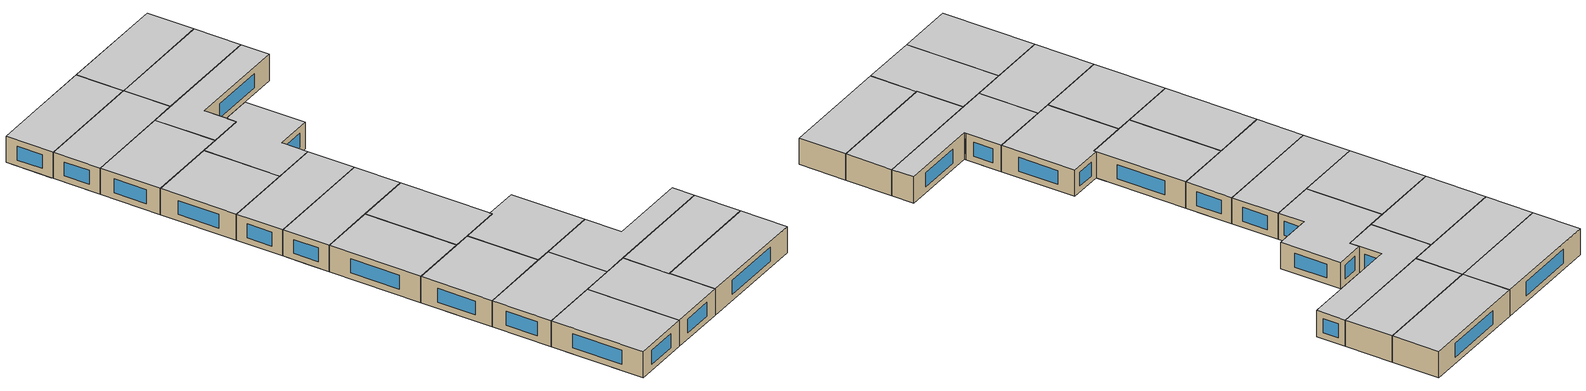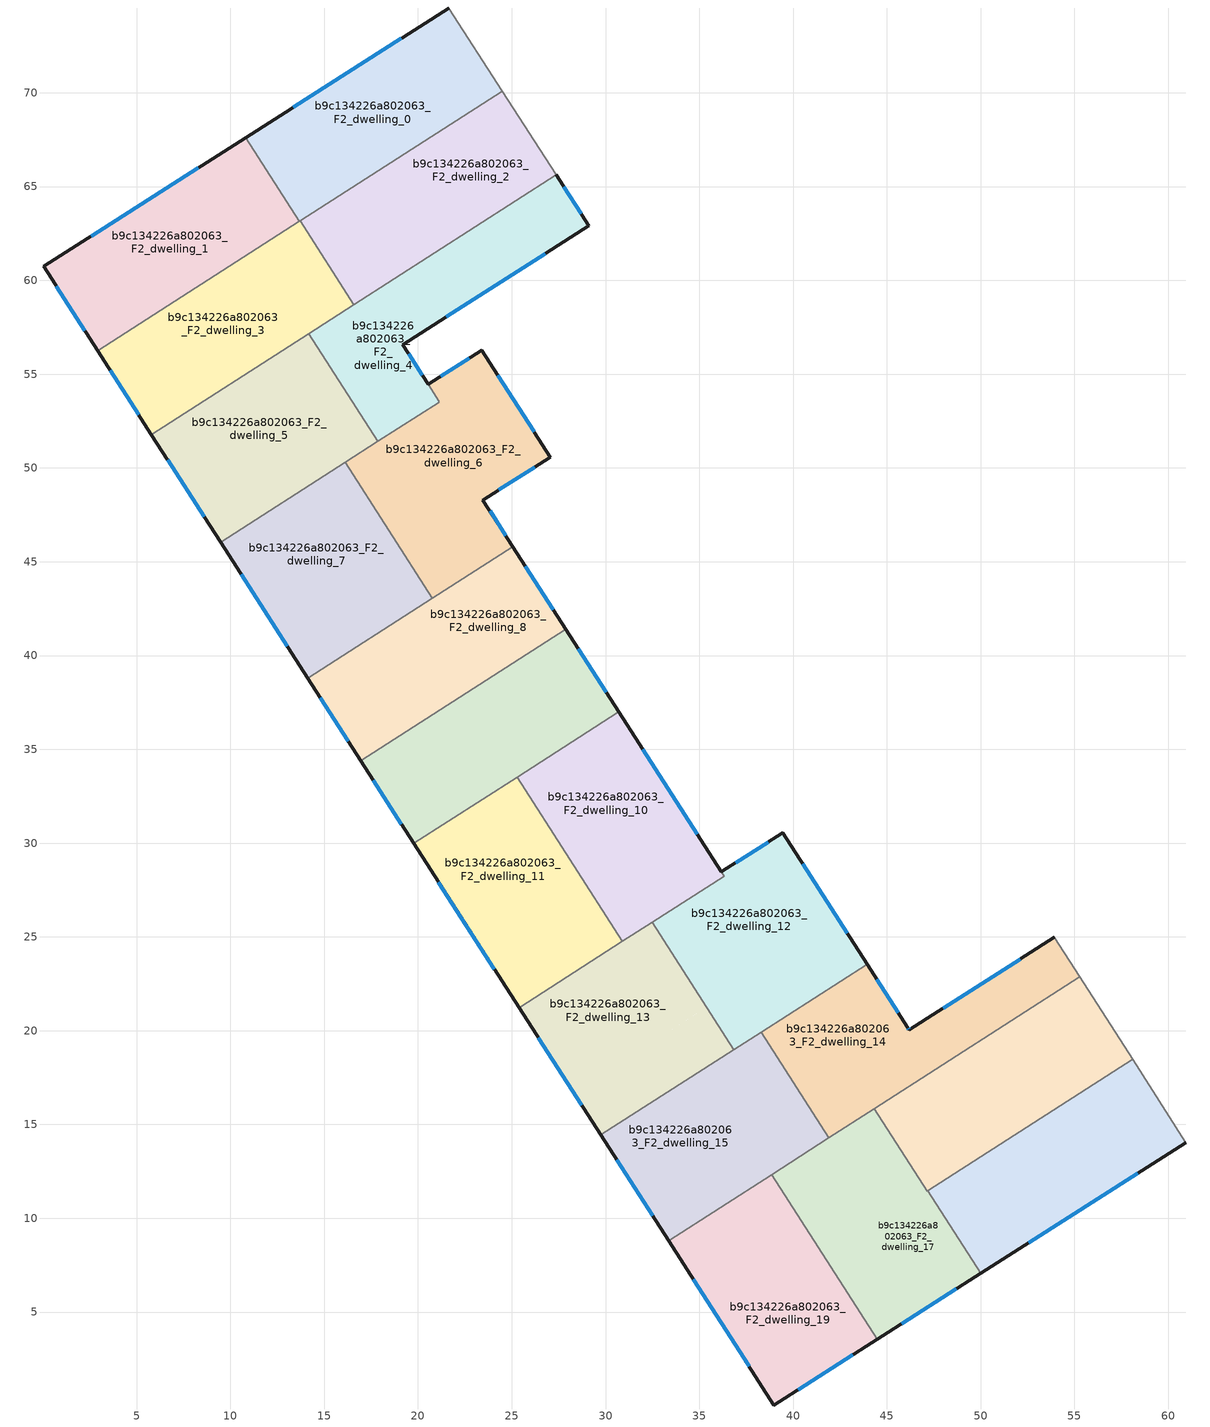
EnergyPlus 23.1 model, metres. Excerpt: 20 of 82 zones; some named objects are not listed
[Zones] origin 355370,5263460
b9c134226a802063_F2_dwelling_0
 floor to b9c134226a802063_F1_dwelling_0 (EU_floor_Construction): 21.65,74.52 24.36,70.3 13.58,63.38 13.56,63.37 10.83,67.62 z6
 floor to b9c134226a802063_F1_dwelling_2 (EU_floor_Construction): 24.36,70.3 24.5,70.08 18.29,66.1 18.15,66.31 z6
 floor to b9c134226a802063_F1_dwelling_1 (EU_floor_Construction): 10.83,67.62 13.56,63.37 13.54,63.35 10.81,67.61 z6
 floor to b9c134226a802063_F1_dwelling_4 (EU_floor_Construction): 18.15,66.31 18.29,66.1 13.7,63.15 13.56,63.37 13.58,63.38 z6
 wall outside (EU_wall_Construction): 21.65,74.52 10.81,67.61 z6:9
 wall to b9c134226a802063_F2_dwelling_1 (EU_wall_Construction): 10.81,67.61 13.68,63.14 z6:9
 wall adiabatic (EU_wall_Construction): 24.5,70.08 21.65,74.52 z6:9
 wall to b9c134226a802063_F2_dwelling_2 (EU_wall_Construction): 13.72,63.17 24.5,70.08 z6:9
 wall to b9c134226a802063_F2_dwelling_3 (EU_wall_Construction): 13.68,63.14 13.72,63.17 z6:9
 window (EU_Window_Construction): 19.11,72.9 13.36,69.23 z6.7:8.3
 ceiling to b9c134226a802063_F3_dwelling_0 (EU_floor_Construction): 24.5,70.08 21.65,74.52 10.81,67.61 13.68,63.14 z9
b9c134226a802063_F2_dwelling_1
 floor to b9c134226a802063_F1_dwelling_1 (EU_floor_Construction): 10.81,67.61 13.54,63.35 2.79,56.46 0.04,60.74 z6
 floor to b9c134226a802063_F1_dwelling_3 (EU_floor_Construction): 13.54,63.35 13.68,63.14 2.93,56.25 2.79,56.46 z6
 wall outside (EU_wall_Construction): 10.81,67.61 0.04,60.74 2.93,56.25 z6:9
 wall to b9c134226a802063_F2_dwelling_3 (EU_wall_Construction): 2.93,56.25 13.68,63.14 z6:9
 window (EU_Window_Construction): 0.72,59.69 2.25,57.3 / 8.28,66 2.57,62.36 z6.7:8.3
 ceiling to b9c134226a802063_F3_dwelling_1 (EU_floor_Construction): 13.68,63.14 10.81,67.61 0.04,60.74 2.93,56.25 z9
b9c134226a802063_F2_dwelling_10
 floor to b9c134226a802063_F1_dwelling_10 (EU_floor_Construction): 30.71,36.99 34.75,30.7 29.32,27.22 25.28,33.51 z6
 floor to b9c134226a802063_F1_dwelling_12 (EU_floor_Construction): 34.75,30.7 36.32,28.24 31.96,25.45 30.39,27.9 z6
 floor to b9c134226a802063_F1_dwelling_13 (EU_floor_Construction): 30.39,27.9 31.96,25.45 30.9,24.76 29.32,27.22 z6
 wall outside (EU_wall_Construction): 36.17,28.47 30.71,36.99 z6:9
 wall to b9c134226a802063_F2_dwelling_11 (EU_wall_Construction): 25.28,33.51 30.9,24.76 z6:9
 wall to b9c134226a802063_F2_dwelling_12 (EU_wall_Construction): 32.49,25.78 36.32,28.24 36.18,28.47 z6:9
 wall to b9c134226a802063_F2_dwelling_9 (EU_wall_Construction): 30.71,36.99 25.28,33.51 z6:9
 wall to b9c134226a802063_F2_dwelling_13 (EU_wall_Construction): 30.9,24.76 32.49,25.78 z6:9
 window (EU_Window_Construction): 34.89,30.47 31.99,34.99 z6.7:8.3
 ceiling to b9c134226a802063_F3_dwelling_10 (EU_floor_Construction): 36.32,28.24 30.71,36.99 25.28,33.51 30.9,24.76 z9
b9c134226a802063_F2_dwelling_11
 floor to b9c134226a802063_F1_dwelling_11 (EU_floor_Construction): 25.24,33.49 29.28,27.19 23.82,23.68 19.78,29.98 z6
 floor to b9c134226a802063_F1_dwelling_10 (EU_floor_Construction): 25.28,33.51 29.32,27.22 29.28,27.19 25.24,33.49 z6
 floor to b9c134226a802063_F1_dwelling_13 (EU_floor_Construction): 29.32,27.22 30.9,24.76 25.39,21.23 23.82,23.68 z6
 wall outside (EU_wall_Construction): 19.78,29.98 25.39,21.23 z6:9
 wall to b9c134226a802063_F2_dwelling_13 (EU_wall_Construction): 25.39,21.23 30.9,24.76 z6:9
 wall to b9c134226a802063_F2_dwelling_9 (EU_wall_Construction): 25.28,33.51 19.78,29.98 z6:9
 window (EU_Window_Construction): 21.09,27.92 24.07,23.28 z6.7:8.3
 ceiling to b9c134226a802063_F3_dwelling_11 (EU_floor_Construction): 30.9,24.76 25.28,33.51 19.78,29.98 25.39,21.23 z9
b9c134226a802063_F2_dwelling_12
 floor to b9c134226a802063_F1_dwelling_12 (EU_floor_Construction): 39.45,30.55 42.49,25.81 35.39,21.26 32.49,25.78 36.32,28.24 36.18,28.47 z6
 floor to b9c134226a802063_F1_dwelling_14 (EU_floor_Construction): 42.49,25.81 43.94,23.55 37.12,19.17 35.66,21.43 z6
 floor to b9c134226a802063_F1_dwelling_15 (EU_floor_Construction): 35.66,21.43 37.12,19.17 36.84,18.99 35.39,21.26 z6
 wall outside (EU_wall_Construction): 43.94,23.55 39.45,30.55 36.18,28.47 z6:9
 wall to b9c134226a802063_F2_dwelling_14 (EU_wall_Construction): 38.29,19.92 43.94,23.55 z6:9
 wall to b9c134226a802063_F2_dwelling_13 (EU_wall_Construction): 32.49,25.78 36.84,18.99 z6:9
 wall to b9c134226a802063_F2_dwelling_15 (EU_wall_Construction): 36.84,18.99 38.29,19.92 z6:9
 window (EU_Window_Construction): 38.68,30.06 36.95,28.96 / 42.89,25.19 40.5,28.9 z6.7:8.3
 ceiling to b9c134226a802063_F3_dwelling_12 (EU_floor_Construction): 43.94,23.55 39.45,30.55 36.18,28.47 36.32,28.24 32.49,25.78 36.84,18.99 z9
b9c134226a802063_F2_dwelling_13
 floor to b9c134226a802063_F1_dwelling_13 (EU_floor_Construction): 31.96,25.45 34.87,20.92 28.29,16.7 25.39,21.23 z6
 floor to b9c134226a802063_F1_dwelling_15 (EU_floor_Construction): 35.39,21.26 36.84,18.99 29.74,14.44 28.29,16.7 z6
 floor to b9c134226a802063_F1_dwelling_12 (EU_floor_Construction): 32.49,25.78 35.39,21.26 34.87,20.92 31.96,25.45 z6
 wall outside (EU_wall_Construction): 25.39,21.23 29.74,14.44 z6:9
 wall to b9c134226a802063_F2_dwelling_15 (EU_wall_Construction): 29.74,14.44 36.84,18.99 z6:9
 window (EU_Window_Construction): 26.41,19.64 28.72,16.04 z6.7:8.3
 ceiling to b9c134226a802063_F3_dwelling_13 (EU_floor_Construction): 36.84,18.99 32.49,25.78 25.39,21.23 29.74,14.44 z9
b9c134226a802063_F2_dwelling_14
 floor outside (EU_floor_Construction): 43.94,23.55 46.12,20.15 46.19,20.04 46.48,19.58 z6
 floor to b9c134226a802063_F1_dwelling_14 (EU_floor_Construction): 43.94,23.55 46.48,19.58 40.83,15.96 38.29,19.92 z6
 floor to b9c134226a802063_F1_dwelling_16 (EU_floor_Construction): 53.92,24.97 55.28,22.86 44.61,16.02 43.54,17.7 46.48,19.59 46.19,20.04 z6
 floor to b9c134226a802063_F1_dwelling_18 (EU_floor_Construction): 43.54,17.7 44.61,16.02 41.91,14.29 40.83,15.96 z6
 wall outside (EU_wall_Construction): 53.92,24.97 46.19,20.04 46.12,20.15 43.94,23.55 z6:9
 wall adiabatic (EU_wall_Construction): 55.28,22.86 53.92,24.97 z6:9
 wall to b9c134226a802063_F2_dwelling_15 (EU_wall_Construction): 38.29,19.92 41.91,14.29 z6:9
 wall to b9c134226a802063_F2_dwelling_16 (EU_wall_Construction): 44.32,15.83 55.28,22.86 z6:9
 wall to b9c134226a802063_F2_dwelling_17 (EU_wall_Construction): 41.91,14.29 44.32,15.83 z6:9
 window (EU_Window_Construction): 46.18,20.07 46.14,20.13 / 52.11,23.81 48.01,21.2 / 45.61,20.95 44.45,22.75 z6.7:8.3
 ceiling to b9c134226a802063_F3_dwelling_14 (EU_floor_Construction): 55.28,22.86 53.92,24.97 46.19,20.04 46.12,20.15 43.94,23.55 38.29,19.92 41.91,14.29 z9
b9c134226a802063_F2_dwelling_15
 floor to b9c134226a802063_F1_dwelling_14 (EU_floor_Construction): 38.29,19.92 40.83,15.96 39.66,15.21 37.12,19.17 z6
 floor to b9c134226a802063_F1_dwelling_18 (EU_floor_Construction): 40.83,15.96 41.91,14.29 33.36,8.81 32.29,10.48 z6
 floor adiabatic (EU_floor_Construction): 38.29,19.92 37.12,19.17 39.66,15.21 32.29,10.48 33.36,8.8 29.74,14.44 z6
 wall outside (EU_wall_Construction): 29.74,14.44 33.36,8.8 z6:9
 wall to b9c134226a802063_F2_dwelling_19 (EU_wall_Construction): 33.36,8.8 38.86,12.33 z6:9
 wall to b9c134226a802063_F2_dwelling_17 (EU_wall_Construction): 38.86,12.33 41.91,14.29 z6:9
 window (EU_Window_Construction): 30.59,13.12 32.51,10.13 z6.7:8.3
 ceiling to b9c134226a802063_F3_dwelling_15 (EU_floor_Construction): 41.91,14.29 38.29,19.92 29.74,14.44 33.36,8.8 z9
b9c134226a802063_F2_dwelling_16
 floor to b9c134226a802063_F1_dwelling_17 (EU_floor_Construction): 56.81,20.48 58.1,18.47 47.18,11.46 47.14,11.44 45.93,13.32 46.22,13.51 46.2,13.55 46.24,13.58 46.19,13.66 z6
 floor to b9c134226a802063_F1_dwelling_18 (EU_floor_Construction): 44.61,16.02 46.22,13.51 45.93,13.32 44.32,15.83 z6
 floor adiabatic (EU_floor_Construction): 55.28,22.86 56.81,20.48 46.19,13.66 46.24,13.58 46.2,13.55 44.61,16.02 z6
 wall to b9c134226a802063_F2_dwelling_17 (EU_wall_Construction): 44.32,15.83 47.14,11.44 47.18,11.46 z6:9
 wall adiabatic (EU_wall_Construction): 58.1,18.47 55.28,22.86 z6:9
 wall to b9c134226a802063_F2_dwelling_18 (EU_wall_Construction): 47.18,11.46 58.1,18.47 z6:9
 ceiling to b9c134226a802063_F3_dwelling_16 (EU_floor_Construction): 58.1,18.47 55.28,22.86 44.32,15.83 47.14,11.44 z9
b9c134226a802063_F2_dwelling_17
 floor to b9c134226a802063_F1_dwelling_19 (EU_floor_Construction): 45.93,13.32 48.62,9.13 48.66,9.16 50,7.07 46.33,4.73 42.3,11 z6
 floor to b9c134226a802063_F1_dwelling_17 (EU_floor_Construction): 47.18,11.46 48.66,9.16 48.62,9.13 47.14,11.44 z6
 floor to b9c134226a802063_F1_dwelling_18 (EU_floor_Construction): 44.32,15.83 45.93,13.32 40.47,9.82 38.85,12.33 z6
 floor to b9c134226a802063_F1_dwelling_20 (EU_floor_Construction): 42.3,11 46.33,4.73 44.48,3.55 40.47,9.82 z6
 wall outside (EU_wall_Construction): 44.48,3.55 50,7.07 z6:9
 wall to b9c134226a802063_F2_dwelling_18 (EU_wall_Construction): 50,7.07 47.18,11.46 z6:9
 wall to b9c134226a802063_F2_dwelling_19 (EU_wall_Construction): 38.85,12.33 44.48,3.55 z6:9
 window (EU_Window_Construction): 45.78,4.38 48.71,6.24 z6.7:8.3
 ceiling to b9c134226a802063_F3_dwelling_17 (EU_floor_Construction): 50,7.07 47.18,11.46 47.14,11.44 44.32,15.83 38.85,12.33 44.48,3.55 z9
b9c134226a802063_F2_dwelling_18
 floor to b9c134226a802063_F1_dwelling_17 (EU_floor_Construction): 58.1,18.47 59.58,16.16 48.66,9.16 47.18,11.46 z6
 floor to b9c134226a802063_F1_dwelling_19 (EU_floor_Construction): 59.58,16.16 60.94,14.04 50,7.07 48.66,9.16 z6
 wall outside (EU_wall_Construction): 50,7.07 60.94,14.04 z6:9
 wall adiabatic (EU_wall_Construction): 60.94,14.04 58.1,18.47 z6:9
 window (EU_Window_Construction): 52.57,8.7 58.37,12.4 z6.7:8.3
 ceiling to b9c134226a802063_F3_dwelling_18 (EU_floor_Construction): 60.94,14.04 58.1,18.47 47.18,11.46 50,7.07 z9
b9c134226a802063_F2_dwelling_19
 floor to b9c134226a802063_F1_dwelling_20 (EU_floor_Construction): 40.47,9.82 44.48,3.55 38.98,0.04 34.97,6.29 z6
 floor to b9c134226a802063_F1_dwelling_18 (EU_floor_Construction): 38.85,12.33 40.47,9.82 34.97,6.29 33.36,8.81 z6
 wall outside (EU_wall_Construction): 33.36,8.8 38.98,0.04 44.48,3.55 z6:9
 window (EU_Window_Construction): 40.27,0.87 43.19,2.73 / 34.68,6.75 37.66,2.1 z6.7:8.3
 ceiling to b9c134226a802063_F3_dwelling_19 (EU_floor_Construction): 44.48,3.55 38.85,12.33 33.36,8.8 38.98,0.04 z9
b9c134226a802063_F2_dwelling_2
 floor to b9c134226a802063_F1_dwelling_2 (EU_floor_Construction): 24.5,70.08 27.37,65.62 21.15,61.63 18.29,66.1 z6
 floor adiabatic (EU_floor_Construction): 18.29,66.1 21.15,61.63 16.58,58.7 13.72,63.17 z6
 wall to b9c134226a802063_F2_dwelling_3 (EU_wall_Construction): 13.72,63.17 16.58,58.7 z6:9
 wall adiabatic (EU_wall_Construction): 27.37,65.62 24.5,70.08 z6:9
 wall to b9c134226a802063_F2_dwelling_4 (EU_wall_Construction): 16.58,58.7 27.37,65.62 z6:9
 ceiling to b9c134226a802063_F3_dwelling_2 (EU_floor_Construction): 27.37,65.62 24.5,70.08 13.72,63.17 16.58,58.7 z9
b9c134226a802063_F2_dwelling_3
 floor to b9c134226a802063_F1_dwelling_3 (EU_floor_Construction): 13.7,63.15 16.29,59.11 5.52,52.2 2.93,56.25 z6
 floor to b9c134226a802063_F1_dwelling_5 (EU_floor_Construction): 14.32,57.85 14.6,57.42 5.79,51.78 5.52,52.2 z6
 floor to b9c134226a802063_F1_dwelling_4 (EU_floor_Construction): 13.72,63.17 16.58,58.7 14.6,57.42 14.32,57.85 16.29,59.11 13.7,63.15 z6
 wall outside (EU_wall_Construction): 2.93,56.25 5.79,51.78 z6:9
 wall to b9c134226a802063_F2_dwelling_5 (EU_wall_Construction): 5.79,51.78 14.19,57.16 z6:9
 wall to b9c134226a802063_F2_dwelling_4 (EU_wall_Construction): 14.19,57.16 16.58,58.7 z6:9
 window (EU_Window_Construction): 3.6,55.2 5.12,52.83 z6.7:8.3
 ceiling to b9c134226a802063_F3_dwelling_3 (EU_floor_Construction): 16.58,58.7 13.72,63.17 2.93,56.25 5.79,51.78 z9
b9c134226a802063_F2_dwelling_4
 floor to b9c134226a802063_F1_dwelling_6 (EU_floor_Construction): 20.52,54.47 21.13,53.52 17.87,51.42 17.26,52.37 z6
 floor to b9c134226a802063_F1_dwelling_5 (EU_floor_Construction): 14.6,57.42 17.67,52.64 17.26,52.37 14.19,57.16 z6
 floor adiabatic (EU_floor_Construction): 27.37,65.62 29.11,62.91 19.18,56.58 20.52,54.47 17.67,52.64 14.6,57.42 z6
 wall outside (EU_wall_Construction): 20.54,54.45 19.18,56.58 29.11,62.91 27.37,65.62 z6:9
 wall to b9c134226a802063_F2_dwelling_5 (EU_wall_Construction): 14.19,57.16 17.87,51.42 z6:9
 wall to b9c134226a802063_F2_dwelling_6 (EU_wall_Construction): 17.87,51.42 21.13,53.51 / 21.14,53.52 20.54,54.45 z6:9
 window (EU_Window_Construction): 28.7,63.54 27.78,64.98 / 21.51,58.06 26.78,61.42 / 20.22,54.95 19.5,56.08 z6.7:8.3
 ceiling to b9c134226a802063_F3_dwelling_4 (EU_floor_Construction): 21.13,53.51 19.18,56.58 29.11,62.91 27.37,65.62 14.19,57.16 17.87,51.42 z9
b9c134226a802063_F2_dwelling_5
 floor to b9c134226a802063_F1_dwelling_5 (EU_floor_Construction): 14.19,57.16 17.26,52.37 8.87,46.99 5.79,51.78 z6
 floor to b9c134226a802063_F1_dwelling_7 (EU_floor_Construction): 15.91,51.51 16.52,50.55 9.48,46.04 8.87,46.99 z6
 floor to b9c134226a802063_F1_dwelling_6 (EU_floor_Construction): 17.26,52.37 17.87,51.42 16.52,50.55 15.91,51.51 z6
 wall outside (EU_wall_Construction): 5.79,51.78 9.48,46.04 z6:9
 wall to b9c134226a802063_F2_dwelling_7 (EU_wall_Construction): 9.48,46.04 16.13,50.3 z6:9
 wall to b9c134226a802063_F2_dwelling_6 (EU_wall_Construction): 16.13,50.3 17.87,51.42 z6:9
 window (EU_Window_Construction): 6.66,50.43 8.61,47.39 z6.7:8.3
 ceiling to b9c134226a802063_F3_dwelling_5 (EU_floor_Construction): 17.87,51.42 14.19,57.16 5.79,51.78 9.48,46.04 z9
b9c134226a802063_F2_dwelling_6
 floor to b9c134226a802063_F1_dwelling_6 (EU_floor_Construction): 23.41,56.29 27.07,50.58 23.47,48.29 23.98,47.49 20.09,44.99 16.52,50.55 21.14,53.52 20.54,54.45 z6
 floor to b9c134226a802063_F1_dwelling_8 (EU_floor_Construction): 23.98,47.49 25.06,45.81 20.77,43.06 19.7,44.74 z6
 floor to b9c134226a802063_F1_dwelling_7 (EU_floor_Construction): 16.52,50.55 20.09,44.99 19.7,44.74 16.13,50.3 z6
 wall outside (EU_wall_Construction): 25.06,45.81 23.47,48.29 27.07,50.58 23.41,56.29 20.54,54.45 z6:9
 wall to b9c134226a802063_F2_dwelling_7 (EU_wall_Construction): 16.13,50.3 20.77,43.06 z6:9
 wall to b9c134226a802063_F2_dwelling_8 (EU_wall_Construction): 20.77,43.06 25.06,45.81 z6:9
 window (EU_Window_Construction): 22.74,55.86 21.21,54.88 / 26.21,51.92 24.27,54.95 / 24.31,48.83 26.22,50.04 / 24.69,46.39 23.84,47.71 z6.7:8.3
 ceiling to b9c134226a802063_F3_dwelling_6 (EU_floor_Construction): 25.06,45.81 23.47,48.29 27.07,50.58 23.41,56.29 20.54,54.45 21.14,53.52 16.13,50.3 20.77,43.06 z9
b9c134226a802063_F2_dwelling_7
 floor to b9c134226a802063_F1_dwelling_7 (EU_floor_Construction): 16.13,50.3 19.7,44.74 13.05,40.47 9.48,46.04 z6
 floor to b9c134226a802063_F1_dwelling_9 (EU_floor_Construction): 18.51,43.98 19.59,42.3 14.12,38.79 13.05,40.47 z6
 floor to b9c134226a802063_F1_dwelling_8 (EU_floor_Construction): 19.7,44.74 20.77,43.06 19.59,42.3 18.51,43.98 z6
 wall outside (EU_wall_Construction): 9.48,46.04 14.12,38.79 z6:9
 wall to b9c134226a802063_F2_dwelling_8 (EU_wall_Construction): 14.12,38.79 20.77,43.06 z6:9
 window (EU_Window_Construction): 10.57,44.34 13.03,40.49 z6.7:8.3
 ceiling to b9c134226a802063_F3_dwelling_7 (EU_floor_Construction): 20.77,43.06 16.13,50.3 9.48,46.04 14.12,38.79 z9
b9c134226a802063_F2_dwelling_8
 floor to b9c134226a802063_F1_dwelling_8 (EU_floor_Construction): 25.06,45.81 27.88,41.4 22.42,37.89 19.59,42.3 z6
 floor to b9c134226a802063_F1_dwelling_9 (EU_floor_Construction): 19.59,42.3 22.42,37.89 16.95,34.39 14.12,38.79 z6
 wall outside (EU_wall_Construction): 27.89,41.4 25.06,45.81 / 14.12,38.79 16.95,34.39 z6:9
 wall to b9c134226a802063_F2_dwelling_9 (EU_wall_Construction): 16.95,34.39 27.89,41.4 z6:9
 window (EU_Window_Construction): 27.22,42.44 25.72,44.77 / 14.79,37.76 16.29,35.42 z6.7:8.3
 ceiling to b9c134226a802063_F3_dwelling_8 (EU_floor_Construction): 27.89,41.4 25.06,45.81 14.12,38.79 16.95,34.39 z9
b9c134226a802063_F2_dwelling_9
 floor to b9c134226a802063_F1_dwelling_11 (EU_floor_Construction): 23.9,35.58 25.24,33.49 19.78,29.98 18.43,32.08 z6
 floor to b9c134226a802063_F1_dwelling_10 (EU_floor_Construction): 29.37,39.09 30.71,36.99 25.24,33.49 23.9,35.58 z6
 floor adiabatic (EU_floor_Construction): 27.89,41.4 29.37,39.09 18.43,32.08 16.95,34.39 z6
 wall outside (EU_wall_Construction): 30.71,36.99 27.89,41.4 / 16.95,34.39 19.78,29.98 z6:9
 window (EU_Window_Construction): 30.05,38.03 28.55,40.37 / 17.61,33.35 19.11,31.01 z6.7:8.3
 ceiling to b9c134226a802063_F3_dwelling_9 (EU_floor_Construction): 30.71,36.99 27.89,41.4 16.95,34.39 19.78,29.98 z9
[Building]
EU S2 Campaign: North Axis=0; Terrain=City; Solar Distribution=FullExterior
[Site:Location]
Budapest.Ferenc.Liszt.Intl.AP: Latitude=47.437; Longitude=19.256; Time Zone=1; Elevation=185
[SizingPeriod:WeatherFileDays]
AnnualSizingPeriod: Begin Month=1; Begin Day of Month=1; End Month=12; End Day of Month=31; Day of Week for Start Day=Monday; Use Weather File Daylight Saving Period=No; Use Weather File Rain and Snow Indicators=No
[MATERIAL]
EU_InternalMass_Material: Roughness=MediumRough; Thickness=0.1; Conductivity=1; Density=1800; Specific Heat=900; Thermal Absorptance=0.9; Solar Absorptance=0.7; Visible Absorptance=0.7
[MATERIAL:NOMASS] Roughness=MediumRough; Thermal Absorptance=0.9; Solar Absorptance=0.7; Visible Absorptance=0.7
Name | Thermal Resistance
EU_wall_NoMass | 0.832559
EU_floor_NoMass | 0.872794
[WINDOWMATERIAL:SIMPLEGLAZINGSYSTEM]
EU_Window_SimpleGlazing: UFactor=2.79869; Solar Heat Gain Coefficient=0.75; Visible Transmittance=0.75
[CONSTRUCTION]
EU_wall_Construction: EU_wall_NoMass
EU_floor_Construction: EU_floor_NoMass
EU_Window_Construction: EU_Window_SimpleGlazing
EU_InternalMass_Construction: EU_InternalMass_Material
[ZONE] Type=1; Multiplier=1; Ceiling Height=autocalculate; Floor Area=autocalculate; Part of Total Floor Area=Yes
Name | Volume
b9c134226a802063_F2_dwelling_0 | 204.031
b9c134226a802063_F2_dwelling_1; b9c134226a802063_F2_dwelling_7 | 204.043
b9c134226a802063_F2_dwelling_10 | 201.047
b9c134226a802063_F2_dwelling_11 | 204.049
b9c134226a802063_F2_dwelling_12 | 207.053
b9c134226a802063_F2_dwelling_13 | 204.05
b9c134226a802063_F2_dwelling_14 | 204.055
b9c134226a802063_F2_dwelling_15 | 204.045
b9c134226a802063_F2_dwelling_16 | 204.034
b9c134226a802063_F2_dwelling_17 | 204.047
b9c134226a802063_F2_dwelling_18 | 204.052
b9c134226a802063_F2_dwelling_19 | 204.029
b9c134226a802063_F2_dwelling_2 | 204.038
b9c134226a802063_F2_dwelling_3 | 204.051
b9c134226a802063_F2_dwelling_4 | 192.715
b9c134226a802063_F2_dwelling_5 | 204.027
b9c134226a802063_F2_dwelling_6 | 215.34
b9c134226a802063_F2_dwelling_8 | 204.012
b9c134226a802063_F2_dwelling_9 | 204.066
[INTERNALMASS] Construction=EU_InternalMass_Construction
Name | Zone or ZoneList | Surface Area
b9c134226a802063_F2_dwelling_0_EU_InternalMass | b9c134226a802063_F2_dwelling_0 | 68.0119
b9c134226a802063_F2_dwelling_1_EU_InternalMass | b9c134226a802063_F2_dwelling_1 | 68.0146
b9c134226a802063_F2_dwelling_2_EU_InternalMass | b9c134226a802063_F2_dwelling_2 | 68.0126
b9c134226a802063_F2_dwelling_3_EU_InternalMass | b9c134226a802063_F2_dwelling_3 | 68.0163
b9c134226a802063_F2_dwelling_4_EU_InternalMass | b9c134226a802063_F2_dwelling_4 | 64.2478
b9c134226a802063_F2_dwelling_5_EU_InternalMass | b9c134226a802063_F2_dwelling_5 | 68.0102
b9c134226a802063_F2_dwelling_6_EU_InternalMass | b9c134226a802063_F2_dwelling_6 | 71.7814
b9c134226a802063_F2_dwelling_7_EU_InternalMass | b9c134226a802063_F2_dwelling_7 | 68.0169
b9c134226a802063_F2_dwelling_8_EU_InternalMass | b9c134226a802063_F2_dwelling_8 | 68.004
b9c134226a802063_F2_dwelling_9_EU_InternalMass | b9c134226a802063_F2_dwelling_9 | 68.022
b9c134226a802063_F2_dwelling_10_EU_InternalMass | b9c134226a802063_F2_dwelling_10 | 67.0129
b9c134226a802063_F2_dwelling_11_EU_InternalMass | b9c134226a802063_F2_dwelling_11 | 68.016
b9c134226a802063_F2_dwelling_12_EU_InternalMass | b9c134226a802063_F2_dwelling_12 | 69.017
b9c134226a802063_F2_dwelling_13_EU_InternalMass | b9c134226a802063_F2_dwelling_13 | 68.016
b9c134226a802063_F2_dwelling_14_EU_InternalMass | b9c134226a802063_F2_dwelling_14 | 68.0185
b9c134226a802063_F2_dwelling_15_EU_InternalMass | b9c134226a802063_F2_dwelling_15 | 68.0135
b9c134226a802063_F2_dwelling_16_EU_InternalMass | b9c134226a802063_F2_dwelling_16 | 68.012
b9c134226a802063_F2_dwelling_17_EU_InternalMass | b9c134226a802063_F2_dwelling_17 | 68.0154
b9c134226a802063_F2_dwelling_18_EU_InternalMass | b9c134226a802063_F2_dwelling_18 | 68.0182
b9c134226a802063_F2_dwelling_19_EU_InternalMass | b9c134226a802063_F2_dwelling_19 | 68.0094
[OTHEREQUIPMENT] Fuel Type=Electricity; Design Level Calculation Method=Watts/Area; Power per Zone Floor Area=1; Fraction Latent=0; Fraction Radiant=0; Fraction Lost=0; Carbon Dioxide Generation Rate=0; EndUse Subcategory=EU_Step8_InternalGains
Name | Zone or ZoneList or Space or SpaceList | Schedule
EU_Step8_InternalGain_b9c134226a802063_F2_dwelling_0_f000 | b9c134226a802063_F2_dwelling_0 | EU_Step8_GainSchedule_b9c134226a802063_F2_dwelling_0_f000
EU_Step8_InternalGain_b9c134226a802063_F2_dwelling_1_f000 | b9c134226a802063_F2_dwelling_1 | EU_Step8_GainSchedule_b9c134226a802063_F2_dwelling_1_f000
EU_Step8_InternalGain_b9c134226a802063_F2_dwelling_2_f000 | b9c134226a802063_F2_dwelling_2 | EU_Step8_GainSchedule_b9c134226a802063_F2_dwelling_2_f000
EU_Step8_InternalGain_b9c134226a802063_F2_dwelling_3_f000 | b9c134226a802063_F2_dwelling_3 | EU_Step8_GainSchedule_b9c134226a802063_F2_dwelling_3_f000
EU_Step8_InternalGain_b9c134226a802063_F2_dwelling_4_f000 | b9c134226a802063_F2_dwelling_4 | EU_Step8_GainSchedule_b9c134226a802063_F2_dwelling_4_f000
EU_Step8_InternalGain_b9c134226a802063_F2_dwelling_5_f000 | b9c134226a802063_F2_dwelling_5 | EU_Step8_GainSchedule_b9c134226a802063_F2_dwelling_5_f000
EU_Step8_InternalGain_b9c134226a802063_F2_dwelling_6_f000 | b9c134226a802063_F2_dwelling_6 | EU_Step8_GainSchedule_b9c134226a802063_F2_dwelling_6_f000
EU_Step8_InternalGain_b9c134226a802063_F2_dwelling_7_f000 | b9c134226a802063_F2_dwelling_7 | EU_Step8_GainSchedule_b9c134226a802063_F2_dwelling_7_f000
EU_Step8_InternalGain_b9c134226a802063_F2_dwelling_8_f000 | b9c134226a802063_F2_dwelling_8 | EU_Step8_GainSchedule_b9c134226a802063_F2_dwelling_8_f000
EU_Step8_InternalGain_b9c134226a802063_F2_dwelling_9_f000 | b9c134226a802063_F2_dwelling_9 | EU_Step8_GainSchedule_b9c134226a802063_F2_dwelling_9_f000
EU_Step8_InternalGain_b9c134226a802063_F2_dwelling_10_f000 | b9c134226a802063_F2_dwelling_10 | EU_Step8_GainSchedule_b9c134226a802063_F2_dwelling_10_f000
EU_Step8_InternalGain_b9c134226a802063_F2_dwelling_11_f000 | b9c134226a802063_F2_dwelling_11 | EU_Step8_GainSchedule_b9c134226a802063_F2_dwelling_11_f000
EU_Step8_InternalGain_b9c134226a802063_F2_dwelling_12_f000 | b9c134226a802063_F2_dwelling_12 | EU_Step8_GainSchedule_b9c134226a802063_F2_dwelling_12_f000
EU_Step8_InternalGain_b9c134226a802063_F2_dwelling_13_f000 | b9c134226a802063_F2_dwelling_13 | EU_Step8_GainSchedule_b9c134226a802063_F2_dwelling_13_f000
EU_Step8_InternalGain_b9c134226a802063_F2_dwelling_14_f000 | b9c134226a802063_F2_dwelling_14 | EU_Step8_GainSchedule_b9c134226a802063_F2_dwelling_14_f000
EU_Step8_InternalGain_b9c134226a802063_F2_dwelling_15_f000 | b9c134226a802063_F2_dwelling_15 | EU_Step8_GainSchedule_b9c134226a802063_F2_dwelling_15_f000
EU_Step8_InternalGain_b9c134226a802063_F2_dwelling_16_f000 | b9c134226a802063_F2_dwelling_16 | EU_Step8_GainSchedule_b9c134226a802063_F2_dwelling_16_f000
EU_Step8_InternalGain_b9c134226a802063_F2_dwelling_17_f000 | b9c134226a802063_F2_dwelling_17 | EU_Step8_GainSchedule_b9c134226a802063_F2_dwelling_17_f000
EU_Step8_InternalGain_b9c134226a802063_F2_dwelling_18_f000 | b9c134226a802063_F2_dwelling_18 | EU_Step8_GainSchedule_b9c134226a802063_F2_dwelling_18_f000
EU_Step8_InternalGain_b9c134226a802063_F2_dwelling_19_f000 | b9c134226a802063_F2_dwelling_19 | EU_Step8_GainSchedule_b9c134226a802063_F2_dwelling_19_f000
[ZONEVENTILATION:DESIGNFLOWRATE] Schedule=EU_AlwaysOn; Design Flow Rate Calculation Method=AirChanges/Hour; Air Changes per Hour=0.475469; Ventilation Type=Natural; Fan Pressure Rise=0; Fan Total Efficiency=1; Constant Term Coefficient=1; Temperature Term Coefficient=0; Velocity Term Coefficient=0; Velocity Squared Term Coefficient=0; Minimum Indoor Temperature=-100; Maximum Indoor Temperature=100; Delta Temperature=-100; Minimum Outdoor Temperature=-100; Maximum Outdoor Temperature=100; Maximum Wind Speed=40
Name | Zone or ZoneList or Space or SpaceList
EU_ConstantAir_b9c134226a802063_F2_dwelling_0 | b9c134226a802063_F2_dwelling_0
EU_ConstantAir_b9c134226a802063_F2_dwelling_1 | b9c134226a802063_F2_dwelling_1
EU_ConstantAir_b9c134226a802063_F2_dwelling_2 | b9c134226a802063_F2_dwelling_2
EU_ConstantAir_b9c134226a802063_F2_dwelling_3 | b9c134226a802063_F2_dwelling_3
EU_ConstantAir_b9c134226a802063_F2_dwelling_4 | b9c134226a802063_F2_dwelling_4
EU_ConstantAir_b9c134226a802063_F2_dwelling_5 | b9c134226a802063_F2_dwelling_5
EU_ConstantAir_b9c134226a802063_F2_dwelling_6 | b9c134226a802063_F2_dwelling_6
EU_ConstantAir_b9c134226a802063_F2_dwelling_7 | b9c134226a802063_F2_dwelling_7
EU_ConstantAir_b9c134226a802063_F2_dwelling_8 | b9c134226a802063_F2_dwelling_8
EU_ConstantAir_b9c134226a802063_F2_dwelling_9 | b9c134226a802063_F2_dwelling_9
EU_ConstantAir_b9c134226a802063_F2_dwelling_10 | b9c134226a802063_F2_dwelling_10
EU_ConstantAir_b9c134226a802063_F2_dwelling_11 | b9c134226a802063_F2_dwelling_11
EU_ConstantAir_b9c134226a802063_F2_dwelling_12 | b9c134226a802063_F2_dwelling_12
EU_ConstantAir_b9c134226a802063_F2_dwelling_13 | b9c134226a802063_F2_dwelling_13
EU_ConstantAir_b9c134226a802063_F2_dwelling_14 | b9c134226a802063_F2_dwelling_14
EU_ConstantAir_b9c134226a802063_F2_dwelling_15 | b9c134226a802063_F2_dwelling_15
EU_ConstantAir_b9c134226a802063_F2_dwelling_16 | b9c134226a802063_F2_dwelling_16
EU_ConstantAir_b9c134226a802063_F2_dwelling_17 | b9c134226a802063_F2_dwelling_17
EU_ConstantAir_b9c134226a802063_F2_dwelling_18 | b9c134226a802063_F2_dwelling_18
EU_ConstantAir_b9c134226a802063_F2_dwelling_19 | b9c134226a802063_F2_dwelling_19
[HVACTEMPLATE:ZONE:IDEALLOADSAIRSYSTEM] System Availability Schedule=EU_AlwaysOn; Maximum Heating Supply Air Temperature=50; Minimum Cooling Supply Air Temperature=13; Maximum Heating Supply Air Humidity Ratio=0.0156; Minimum Cooling Supply Air Humidity Ratio=0.0077; Heating Limit=NoLimit; Cooling Limit=NoLimit; Heating Availability Schedule=EU_AlwaysOn; Cooling Availability Schedule=EU_CoolingOff; Dehumidification Control Type=ConstantSensibleHeatRatio; Cooling Sensible Heat Ratio=0.7; Dehumidification Setpoint=60; Humidification Control Type=None; Humidification Setpoint=30; Outdoor Air Method=None; Outdoor Air Flow Rate per Person=0.00944; Outdoor Air Flow Rate per Zone Floor Area=0; Outdoor Air Flow Rate per Zone=0; Demand Controlled Ventilation Type=None; Outdoor Air Economizer Type=NoEconomizer; Heat Recovery Type=None; Sensible Heat Recovery Effectiveness=0.7; Latent Heat Recovery Effectiveness=0.65
Name | Template Thermostat
b9c134226a802063_F2_dwelling_0 | EU_HeatOnly_b9c134226a802063_F2_dwelling_0
b9c134226a802063_F2_dwelling_1 | EU_HeatOnly_b9c134226a802063_F2_dwelling_1
b9c134226a802063_F2_dwelling_2 | EU_HeatOnly_b9c134226a802063_F2_dwelling_2
b9c134226a802063_F2_dwelling_3 | EU_HeatOnly_b9c134226a802063_F2_dwelling_3
b9c134226a802063_F2_dwelling_4 | EU_HeatOnly_b9c134226a802063_F2_dwelling_4
b9c134226a802063_F2_dwelling_5 | EU_HeatOnly_b9c134226a802063_F2_dwelling_5
b9c134226a802063_F2_dwelling_6 | EU_HeatOnly_b9c134226a802063_F2_dwelling_6
b9c134226a802063_F2_dwelling_7 | EU_HeatOnly_b9c134226a802063_F2_dwelling_7
b9c134226a802063_F2_dwelling_8 | EU_HeatOnly_b9c134226a802063_F2_dwelling_8
b9c134226a802063_F2_dwelling_9 | EU_HeatOnly_b9c134226a802063_F2_dwelling_9
b9c134226a802063_F2_dwelling_10 | EU_HeatOnly_b9c134226a802063_F2_dwelling_10
b9c134226a802063_F2_dwelling_11 | EU_HeatOnly_b9c134226a802063_F2_dwelling_11
b9c134226a802063_F2_dwelling_12 | EU_HeatOnly_b9c134226a802063_F2_dwelling_12
b9c134226a802063_F2_dwelling_13 | EU_HeatOnly_b9c134226a802063_F2_dwelling_13
b9c134226a802063_F2_dwelling_14 | EU_HeatOnly_b9c134226a802063_F2_dwelling_14
b9c134226a802063_F2_dwelling_15 | EU_HeatOnly_b9c134226a802063_F2_dwelling_15
b9c134226a802063_F2_dwelling_16 | EU_HeatOnly_b9c134226a802063_F2_dwelling_16
b9c134226a802063_F2_dwelling_17 | EU_HeatOnly_b9c134226a802063_F2_dwelling_17
b9c134226a802063_F2_dwelling_18 | EU_HeatOnly_b9c134226a802063_F2_dwelling_18
b9c134226a802063_F2_dwelling_19 | EU_HeatOnly_b9c134226a802063_F2_dwelling_19
[SIZING:ZONE] Zone Cooling Design Supply Air Temperature Input Method=SupplyAirTemperature; Zone Cooling Design Supply Air Temperature=13; Zone Heating Design Supply Air Temperature Input Method=SupplyAirTemperature; Zone Heating Design Supply Air Temperature=50; Zone Cooling Design Supply Air Humidity Ratio=0.008; Zone Heating Design Supply Air Humidity Ratio=0.008; Cooling Design Air Flow Method=DesignDay; Cooling Design Air Flow Rate=0; Cooling Minimum Air Flow per Zone Floor Area=0.000762; Cooling Minimum Air Flow=0; Cooling Minimum Air Flow Fraction=0.2; Heating Design Air Flow Method=DesignDay; Heating Design Air Flow Rate=0; Heating Maximum Air Flow per Zone Floor Area=0.002032; Heating Maximum Air Flow=0.141576; Heating Maximum Air Flow Fraction=0.3; Account for Dedicated Outdoor Air System=No; Dedicated Outdoor Air System Control Strategy=NeutralSupplyAir; Dedicated Outdoor Air Low Setpoint Temperature for Design=autosize; Dedicated Outdoor Air High Setpoint Temperature for Design=autosize; Zone Load Sizing Method=Sensible Load Only No Latent Load; Zone Latent Cooling Design Supply Air Humidity Ratio Input Method=HumidityRatioDifference; Zone Cooling Design Supply Air Humidity Ratio Difference=0.005; Zone Latent Heating Design Supply Air Humidity Ratio Input Method=HumidityRatioDifference; Zone Humidification Design Supply Air Humidity Ratio Difference=0.005
b9c134226a802063_F2_dwelling_0; b9c134226a802063_F2_dwelling_1; b9c134226a802063_F2_dwelling_2; b9c134226a802063_F2_dwelling_3; b9c134226a802063_F2_dwelling_4; b9c134226a802063_F2_dwelling_5; b9c134226a802063_F2_dwelling_6; b9c134226a802063_F2_dwelling_7; b9c134226a802063_F2_dwelling_8; b9c134226a802063_F2_dwelling_9; b9c134226a802063_F2_dwelling_10; b9c134226a802063_F2_dwelling_11; b9c134226a802063_F2_dwelling_12; b9c134226a802063_F2_dwelling_13; b9c134226a802063_F2_dwelling_14; b9c134226a802063_F2_dwelling_15; b9c134226a802063_F2_dwelling_16; b9c134226a802063_F2_dwelling_17; b9c134226a802063_F2_dwelling_18; b9c134226a802063_F2_dwelling_19
[SCHEDULE:CONSTANT]
Name | Hourly Value
EU_AlwaysOn | 1
EU_CoolingOff | 0
[SCHEDULE:FILE] Column Number=1; Rows to Skip at Top=0; Number of Hours of Data=8760; Column Separator=Comma; Interpolate to Timestep=No; Minutes per Item=60; Adjust Schedule for Daylight Savings=Yes
Name | File
EU_Step8_GainSchedule_b9c134226a802063_F2_dwelling_0_f000 | ../../schedules/b9c134226a802063/b9c134226a802063_F2_dwelling_0_f000_gain.csv
EU_Step8_GainSchedule_b9c134226a802063_F2_dwelling_1_f000 | ../../schedules/b9c134226a802063/b9c134226a802063_F2_dwelling_1_f000_gain.csv
EU_Step8_GainSchedule_b9c134226a802063_F2_dwelling_2_f000 | ../../schedules/b9c134226a802063/b9c134226a802063_F2_dwelling_2_f000_gain.csv
EU_Step8_GainSchedule_b9c134226a802063_F2_dwelling_3_f000 | ../../schedules/b9c134226a802063/b9c134226a802063_F2_dwelling_3_f000_gain.csv
EU_Step8_GainSchedule_b9c134226a802063_F2_dwelling_4_f000 | ../../schedules/b9c134226a802063/b9c134226a802063_F2_dwelling_4_f000_gain.csv
EU_Step8_GainSchedule_b9c134226a802063_F2_dwelling_5_f000 | ../../schedules/b9c134226a802063/b9c134226a802063_F2_dwelling_5_f000_gain.csv
EU_Step8_GainSchedule_b9c134226a802063_F2_dwelling_6_f000 | ../../schedules/b9c134226a802063/b9c134226a802063_F2_dwelling_6_f000_gain.csv
EU_Step8_GainSchedule_b9c134226a802063_F2_dwelling_7_f000 | ../../schedules/b9c134226a802063/b9c134226a802063_F2_dwelling_7_f000_gain.csv
EU_Step8_GainSchedule_b9c134226a802063_F2_dwelling_8_f000 | ../../schedules/b9c134226a802063/b9c134226a802063_F2_dwelling_8_f000_gain.csv
EU_Step8_GainSchedule_b9c134226a802063_F2_dwelling_9_f000 | ../../schedules/b9c134226a802063/b9c134226a802063_F2_dwelling_9_f000_gain.csv
EU_Step8_GainSchedule_b9c134226a802063_F2_dwelling_10_f000 | ../../schedules/b9c134226a802063/b9c134226a802063_F2_dwelling_10_f000_gain.csv
EU_Step8_GainSchedule_b9c134226a802063_F2_dwelling_11_f000 | ../../schedules/b9c134226a802063/b9c134226a802063_F2_dwelling_11_f000_gain.csv
EU_Step8_GainSchedule_b9c134226a802063_F2_dwelling_12_f000 | ../../schedules/b9c134226a802063/b9c134226a802063_F2_dwelling_12_f000_gain.csv
EU_Step8_GainSchedule_b9c134226a802063_F2_dwelling_13_f000 | ../../schedules/b9c134226a802063/b9c134226a802063_F2_dwelling_13_f000_gain.csv
EU_Step8_GainSchedule_b9c134226a802063_F2_dwelling_14_f000 | ../../schedules/b9c134226a802063/b9c134226a802063_F2_dwelling_14_f000_gain.csv
EU_Step8_GainSchedule_b9c134226a802063_F2_dwelling_15_f000 | ../../schedules/b9c134226a802063/b9c134226a802063_F2_dwelling_15_f000_gain.csv
EU_Step8_GainSchedule_b9c134226a802063_F2_dwelling_16_f000 | ../../schedules/b9c134226a802063/b9c134226a802063_F2_dwelling_16_f000_gain.csv
EU_Step8_GainSchedule_b9c134226a802063_F2_dwelling_17_f000 | ../../schedules/b9c134226a802063/b9c134226a802063_F2_dwelling_17_f000_gain.csv
EU_Step8_GainSchedule_b9c134226a802063_F2_dwelling_18_f000 | ../../schedules/b9c134226a802063/b9c134226a802063_F2_dwelling_18_f000_gain.csv
EU_Step8_GainSchedule_b9c134226a802063_F2_dwelling_19_f000 | ../../schedules/b9c134226a802063/b9c134226a802063_F2_dwelling_19_f000_gain.csv
